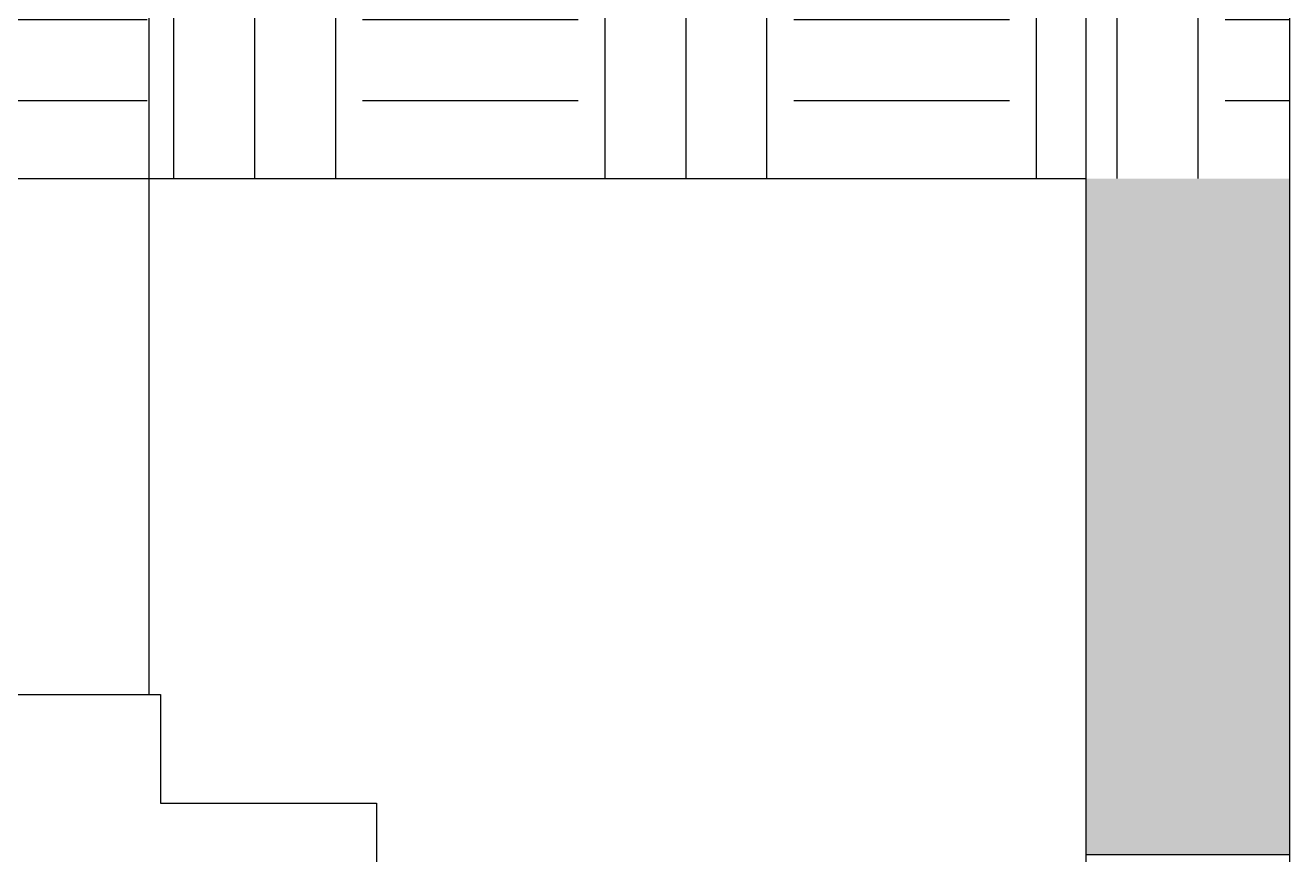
# Model space of a CAD drawing. Header units: millimetres. Extents: x 1251.1 to 1334.1, y 1577.6 to 1641.3.
# Drawn here: x 1310.399 to 1312.261, y 1599.526 to 1600.748 of the extents above; entities that cross this region are included whole.
import ezdxf

# ---------------------------------------------------------------- set-up
doc = ezdxf.new("R2010")
doc.units = ezdxf.units.MM
doc.layers.add('MURATURA', color=140, linetype='Continuous')

msp = doc.modelspace()

# ---------------------------------------------------------------- hatches: boundary and pattern name
at = {"layer": 'MURATURA', "linetype": 'ByBlock'}
h = msp.add_hatch(dxfattribs=at)
h.set_pattern_fill('ANSI35', color=3, scale=0.005)
h.set_pattern_definition([(45, (23.433213, 0), (-0.0224506403, 0.0224506403), []), (45, (23.455664, 0), (-0.0224506403, 0.0224506403), [0.0396875, -0.0079375, 0, -0.0079375])])
h.paths.add_polyline_path([(1312.2611, 1603.8218), (1311.9611, 1603.8218), (1311.9611, 1600.8218), (1312.2611, 1600.8218)])
h.paths.add_polyline_path([(1312.2611, 1600.5218), (1311.9611, 1600.5218), (1311.9611, 1599.5262), (1312.2611, 1599.5262)])
h = msp.add_hatch(dxfattribs=at)
h.set_pattern_fill('EARTH', color=2, scale=0.05)
h.set_pattern_definition([(0, (23.4332, 0), (0.3175, 0.3175), [0.3175, -0.3175]), (0, (23.4332, 0.11906), (0.3175, 0.3175), [0.3175, -0.3175]), (0, (23.4332, 0.23813), (0.3175, 0.3175), [0.3175, -0.3175]), (90, (23.4729, 0.2778), (-0.3175, 0.3175), [0.3175, -0.3175]), (90, (23.59196, 0.2778), (-0.3175, 0.3175), [0.3175, -0.3175]), (90, (23.71103, 0.2778), (-0.3175, 0.3175), [0.3175, -0.3175])])
h.paths.add_polyline_path([(1312.2611, 1597.5218), (1311.9611, 1597.5218), (1306.5361, 1597.5218), (1304.3575, 1597.5218), (1302.2811, 1597.5218), (1299.5611, 1597.5218), (1299.2611, 1597.5218), (1299.2611, 1597.2218), (1299.5611, 1597.2218), (1311.9611, 1597.2218), (1312.2611, 1597.2218)])
h.paths.add_polyline_path([(1312.2611, 1600.8218), (1299.2611, 1600.8218), (1299.2611, 1600.5218), (1303.9612, 1600.5218), (1303.9612, 1600.3949), (1304.1112, 1600.3949), (1304.1112, 1600.5218), (1312.2611, 1600.5218)])

# ---------------------------------------------------------------- linework, layer by layer
for p, q in [((1312.2611, 1597.2218), (1312.2611, 1604.1218)), ((1310.5811, 1603.8218), (1310.5811, 1599.7618)), ((1311.9611, 1603.8218), (1311.9611, 1600.5218)), ((1312.2611, 1597.2218), (1312.2611, 1603.8218)), ((1306.5361, 1600.5218), (1311.9611, 1600.5218)), ((1311.9611, 1600.5218), (1311.9611, 1597.5218)), ((1312.2611, 1597.5218), (1312.2611, 1600.5218)), ((1310.2811, 1599.7618), (1310.5985, 1599.7618)), ((1310.5985, 1599.7618), (1310.5985, 1599.6018)), ((1310.5985, 1599.7618), (1310.5985, 1599.6018)), ((1310.5985, 1599.6018), (1310.9162, 1599.6018)), ((1310.9162, 1599.6018), (1310.9162, 1599.4418)), ((1311.9611, 1599.5262), (1312.2611, 1599.5262))]:
    msp.add_line(p, q, dxfattribs=at)

doc.saveas('drawing.dxf')
